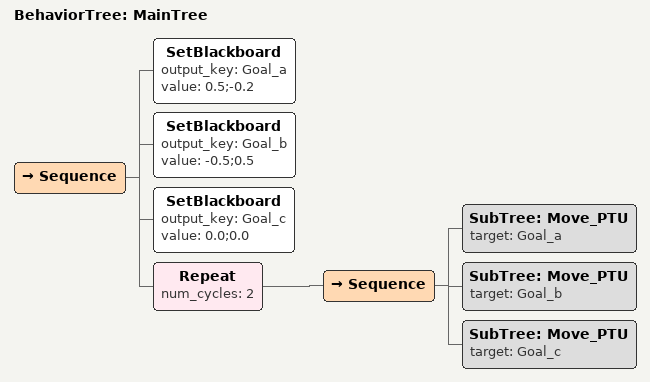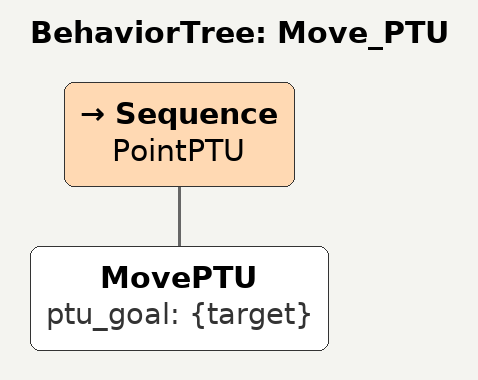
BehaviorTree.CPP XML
<root main_tree_to_execute = "MainTree">
    <BehaviorTree ID="MainTree">
        <Sequence>
            <SetBlackboard output_key="Goal_a" value="0.5;-0.2" />
            <SetBlackboard output_key="Goal_b" value="-0.5;0.5" />
            <SetBlackboard output_key="Goal_c" value="0.0;0.0" />

            <Repeat num_cycles="2">
                <Sequence>
                    <SubTree ID="Move_PTU" target="Goal_a" />
                    <SubTree ID="Move_PTU" target="Goal_b" />
                    <SubTree ID="Move_PTU" target="Goal_c" />
                </Sequence>
            </Repeat>
        </Sequence>
    </BehaviorTree>

    <BehaviorTree ID="Move_PTU">
        <Sequence name="PointPTU">
            <MovePTU ptu_goal="{target}" />
        </Sequence>
    </BehaviorTree>

</root>
